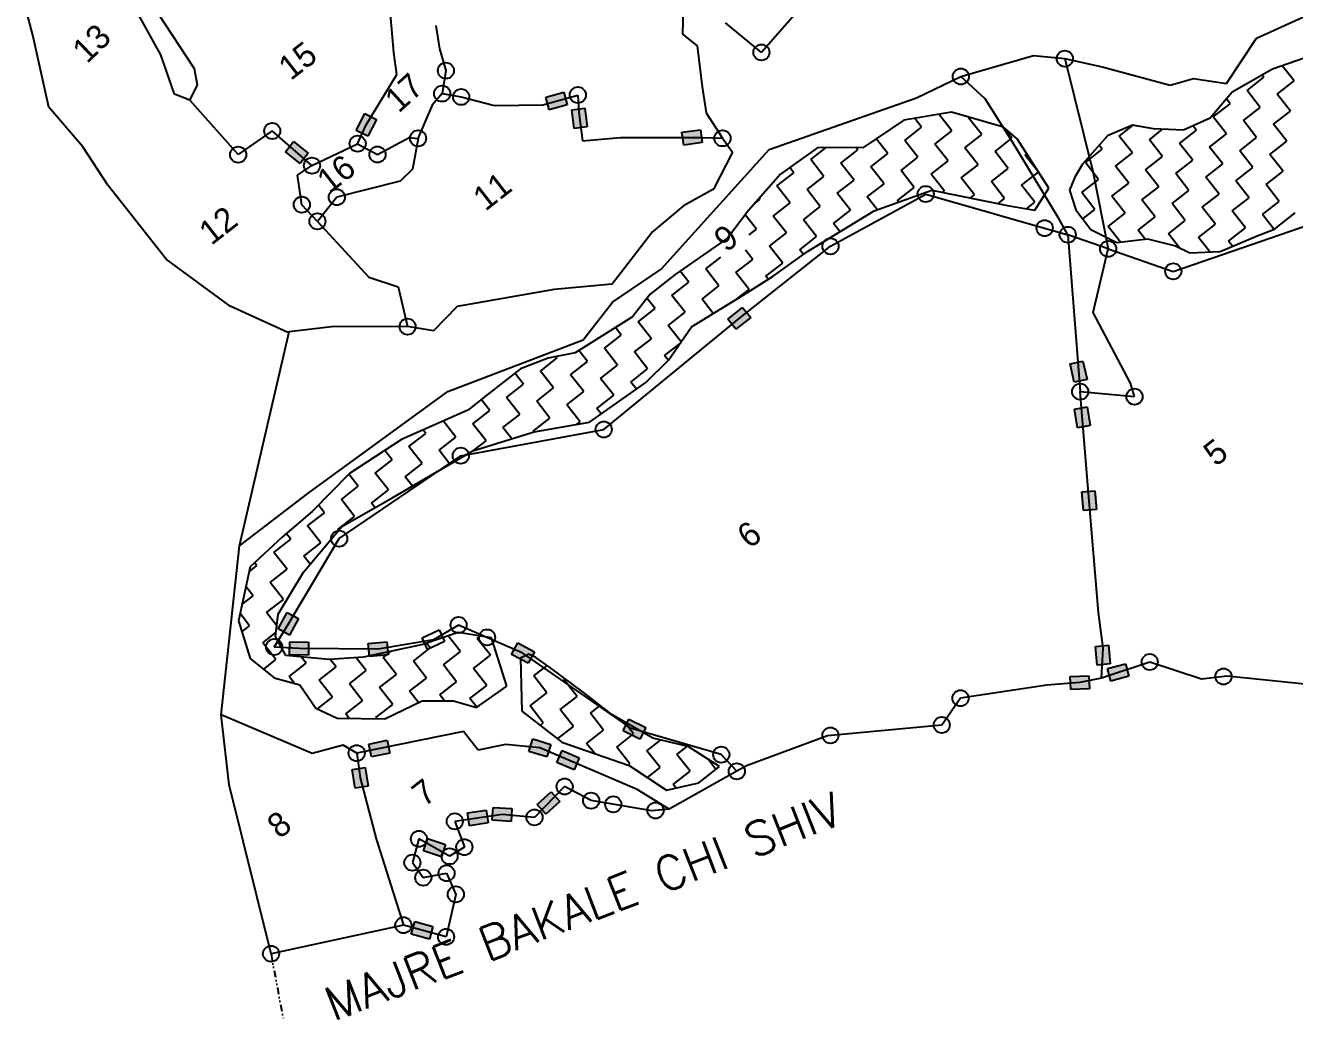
# Model space of a CAD drawing. Header units: metres. Extents: x 320041 to 325945, y 1831556 to 1836950.
# Drawn here: x 323240 to 324177, y 1833005 to 1833740 of the extents above; entities that cross this region are included whole.
import ezdxf

# ---------------------------------------------------------------- set-up
doc = ezdxf.new("R2010")
doc.units = ezdxf.units.M
doc.linetypes.add('DIVIDE', pattern=[1.25, 0.5, -0.25, 0, -0.25, 0, -0.25])
for name, color, linetype in [('OFF', 1, 'Continuous'), ('POLY_HATCH', 12, 'Continuous'), ('POLY_PARCEL', 6, 'Continuous'), ('POLY_WATER', 4, 'Continuous'), ('TEXT_MAPOUT', 7, 'Continuous'), ('TEXT_PARCEL', 7, 'Continuous'), ('V_BOUND_LINE', 7, 'Continuous'), ('V_DIVIDE_LINE', 7, 'DIVIDE')]:
    doc.layers.add(name, color=color, linetype=linetype)
doc.styles.get("Standard").update_dxf_attribs({"font": 'simplex.shx'})
doc.styles.add('TEXT_MAP', font='')
doc.styles.get('TEXT_MAP').set_extended_font_data('Kruti Dev 050')

msp = doc.modelspace()

# ---------------------------------------------------------------- hatches: boundary and pattern name
for points in [[(323640.17, 1833680.94), (323637.7, 1833690.23), (323624.28, 1833686.65), (323626.75, 1833677.37)], [(323499.24, 1833670.13), (323490.68, 1833674.5), (323484.37, 1833662.13), (323492.92, 1833657.76)], [(323653.17, 1833678.61), (323643.64, 1833677.4), (323645.4, 1833663.62), (323654.93, 1833664.84)], [(323443.02, 1833637.73), (323448.97, 1833645.27), (323438.07, 1833653.87), (323432.12, 1833646.33)], [(323739.98, 1833653.07), (323738.74, 1833662.6), (323724.97, 1833660.8), (323726.21, 1833651.27)], [(323775.7, 1833523.81), (323769.74, 1833531.35), (323758.84, 1833522.74), (323764.8, 1833515.2)], [(324021.06, 1833491.76), (324011.69, 1833489.65), (324014.74, 1833476.1), (324024.11, 1833478.2)], [(324024.24, 1833457.84), (324014.76, 1833456.26), (324017.05, 1833442.56), (324026.53, 1833444.14)], [(324029.95, 1833395.99), (324020.37, 1833395.2), (324021.51, 1833381.36), (324031.09, 1833382.15)], [(323441.81, 1833301.52), (323433.41, 1833306.18), (323426.67, 1833294.04), (323435.07, 1833289.37)], [(323449.04, 1833274.66), (323449.13, 1833284.26), (323435.24, 1833284.39), (323435.15, 1833274.78)], [(323507.92, 1833274.91), (323506.95, 1833284.47), (323493.13, 1833283.07), (323494.1, 1833273.51)], [(323611.42, 1833268.63), (323615.92, 1833277.12), (323603.64, 1833283.62), (323599.15, 1833275.12)], [(324039.87, 1833281.9), (324030.3, 1833281.04), (324031.54, 1833267.2), (324041.11, 1833268.06)], [(324055.04, 1833258.95), (324052.52, 1833268.22), (324039.12, 1833264.58), (324041.64, 1833255.31)], [(324025.95, 1833249.72), (324025.56, 1833259.32), (324011.68, 1833258.76), (324012.07, 1833249.16)], [(323693.94, 1833212.46), (323698.21, 1833221.07), (323685.76, 1833227.23), (323681.49, 1833218.62)], [(323509.15, 1833202.26), (323507.23, 1833211.68), (323493.62, 1833208.91), (323495.54, 1833199.49)], [(323625.17, 1833199.39), (323628, 1833208.57), (323614.73, 1833212.66), (323611.9, 1833203.48)], [(323645.35, 1833189.93), (323649.13, 1833198.76), (323636.36, 1833204.23), (323632.58, 1833195.39)], [(323490.86, 1833191.61), (323481.38, 1833190.08), (323483.59, 1833176.37), (323493.07, 1833177.9)], [(323634.77, 1833166.46), (323628.34, 1833173.59), (323618.03, 1833164.29), (323624.46, 1833157.16)], [(323581.7, 1833150.61), (323580.23, 1833160.11), (323566.5, 1833157.98), (323567.97, 1833148.49)], [(323598.7, 1833151.74), (323599.28, 1833161.33), (323585.41, 1833162.16), (323584.84, 1833152.57)], [(323547.27, 1833125.59), (323550.3, 1833134.71), (323537.12, 1833139.09), (323534.09, 1833129.97)], [(323538.42, 1833064.87), (323540.96, 1833074.14), (323527.57, 1833077.81), (323525.03, 1833068.54)]]:
    msp.add_hatch(color=256).paths.add_polyline_path(points)

# ---------------------------------------------------------------- linework, layer by layer
for p, q in [((323624.28, 1833686.65), (323637.7, 1833690.23)), ((323626.75, 1833677.37), (323624.28, 1833686.65)), ((323637.7, 1833690.23), (323640.17, 1833680.94)), ((323484.37, 1833662.13), (323490.68, 1833674.5)), ((323490.68, 1833674.5), (323499.24, 1833670.13)), ((323640.17, 1833680.94), (323626.75, 1833677.37)), ((323643.64, 1833677.4), (323653.17, 1833678.61)), ((323645.4, 1833663.62), (323643.64, 1833677.4)), ((323653.17, 1833678.61), (323654.93, 1833664.84)), ((323499.24, 1833670.13), (323492.92, 1833657.76)), ((323654.93, 1833664.84), (323645.4, 1833663.62)), ((323432.12, 1833646.33), (323438.07, 1833653.87)), ((323438.07, 1833653.87), (323448.97, 1833645.27)), ((323492.92, 1833657.76), (323484.37, 1833662.13)), ((323724.97, 1833660.8), (323738.74, 1833662.6)), ((323726.21, 1833651.27), (323724.97, 1833660.8)), ((323738.74, 1833662.6), (323739.98, 1833653.07)), ((323443.02, 1833637.73), (323432.12, 1833646.33)), ((323448.97, 1833645.27), (323443.02, 1833637.73)), ((323739.98, 1833653.07), (323726.21, 1833651.27)), ((323758.84, 1833522.74), (323769.74, 1833531.35)), ((323764.8, 1833515.2), (323758.84, 1833522.74)), ((323775.7, 1833523.81), (323764.8, 1833515.2)), ((323769.74, 1833531.35), (323775.7, 1833523.81)), ((324011.69, 1833489.65), (324021.06, 1833491.76)), ((324014.74, 1833476.1), (324011.69, 1833489.65)), ((324021.06, 1833491.76), (324024.11, 1833478.2)), ((324024.11, 1833478.2), (324014.74, 1833476.1)), ((324014.76, 1833456.26), (324024.24, 1833457.84)), ((324024.24, 1833457.84), (324026.53, 1833444.14)), ((324017.05, 1833442.56), (324014.76, 1833456.26)), ((324026.53, 1833444.14), (324017.05, 1833442.56)), ((324020.37, 1833395.2), (324029.95, 1833395.99)), ((324021.51, 1833381.36), (324020.37, 1833395.2)), ((324029.95, 1833395.99), (324031.09, 1833382.15)), ((324031.09, 1833382.15), (324021.51, 1833381.36)), ((323426.67, 1833294.04), (323433.41, 1833306.18)), ((323433.41, 1833306.18), (323441.81, 1833301.52)), ((323441.81, 1833301.52), (323435.07, 1833289.37)), ((323435.07, 1833289.37), (323426.67, 1833294.04)), ((323533.02, 1833287.39), (323545.62, 1833293.24)), ((323545.62, 1833293.24), (323549.66, 1833284.52)), ((323435.15, 1833274.78), (323435.24, 1833284.39)), ((323435.24, 1833284.39), (323449.13, 1833284.26)), ((323449.13, 1833284.26), (323449.04, 1833274.66)), ((323493.13, 1833283.07), (323506.95, 1833284.47)), ((323494.1, 1833273.51), (323493.13, 1833283.07)), ((323506.95, 1833284.47), (323507.92, 1833274.91)), ((323537.07, 1833278.67), (323533.02, 1833287.39)), ((323549.66, 1833284.52), (323537.07, 1833278.67)), ((323599.15, 1833275.12), (323603.64, 1833283.62)), ((323603.64, 1833283.62), (323615.92, 1833277.12)), ((324030.3, 1833281.04), (324039.87, 1833281.9)), ((324031.54, 1833267.2), (324030.3, 1833281.04)), ((324039.87, 1833281.9), (324041.11, 1833268.06)), ((323449.04, 1833274.66), (323435.15, 1833274.78)), ((323507.92, 1833274.91), (323494.1, 1833273.51)), ((323611.42, 1833268.63), (323599.15, 1833275.12)), ((323615.92, 1833277.12), (323611.42, 1833268.63)), ((324041.11, 1833268.06), (324031.54, 1833267.2)), ((324039.12, 1833264.58), (324052.52, 1833268.22)), ((324041.64, 1833255.31), (324039.12, 1833264.58)), ((324052.52, 1833268.22), (324055.04, 1833258.95)), ((324011.68, 1833258.76), (324025.56, 1833259.32)), ((324012.07, 1833249.16), (324011.68, 1833258.76)), ((324025.56, 1833259.32), (324025.95, 1833249.72)), ((324055.04, 1833258.95), (324041.64, 1833255.31)), ((324025.95, 1833249.72), (324012.07, 1833249.16)), ((323681.49, 1833218.62), (323685.76, 1833227.23)), ((323685.76, 1833227.23), (323698.21, 1833221.07)), ((323693.94, 1833212.46), (323681.49, 1833218.62)), ((323698.21, 1833221.07), (323693.94, 1833212.46)), ((323493.62, 1833208.91), (323507.23, 1833211.68)), ((323495.54, 1833199.49), (323493.62, 1833208.91)), ((323507.23, 1833211.68), (323509.15, 1833202.26)), ((323611.9, 1833203.48), (323614.73, 1833212.66)), ((323614.73, 1833212.66), (323628, 1833208.57)), ((323628, 1833208.57), (323625.17, 1833199.39)), ((323632.58, 1833195.39), (323636.36, 1833204.23)), ((323636.36, 1833204.23), (323649.13, 1833198.76)), ((323509.15, 1833202.26), (323495.54, 1833199.49)), ((323625.17, 1833199.39), (323611.9, 1833203.48)), ((323645.35, 1833189.93), (323632.58, 1833195.39)), ((323649.13, 1833198.76), (323645.35, 1833189.93)), ((323481.38, 1833190.08), (323490.86, 1833191.61)), ((323483.59, 1833176.37), (323481.38, 1833190.08)), ((323490.86, 1833191.61), (323493.07, 1833177.9)), ((323493.07, 1833177.9), (323483.59, 1833176.37)), ((323618.03, 1833164.29), (323628.34, 1833173.59)), ((323634.77, 1833166.46), (323624.46, 1833157.16)), ((323628.34, 1833173.59), (323634.77, 1833166.46)), ((323566.5, 1833157.98), (323580.23, 1833160.11)), ((323567.97, 1833148.49), (323566.5, 1833157.98)), ((323580.23, 1833160.11), (323581.7, 1833150.61)), ((323584.84, 1833152.57), (323585.41, 1833162.16)), ((323585.41, 1833162.16), (323599.28, 1833161.33)), ((323599.28, 1833161.33), (323598.7, 1833151.74)), ((323624.46, 1833157.16), (323618.03, 1833164.29)), ((323581.7, 1833150.61), (323567.97, 1833148.49)), ((323598.7, 1833151.74), (323584.84, 1833152.57)), ((323534.09, 1833129.97), (323537.12, 1833139.09)), ((323537.12, 1833139.09), (323550.3, 1833134.71)), ((323547.27, 1833125.59), (323534.09, 1833129.97)), ((323550.3, 1833134.71), (323547.27, 1833125.59)), ((323525.03, 1833068.54), (323527.57, 1833077.81)), ((323527.57, 1833077.81), (323540.96, 1833074.14)), ((323540.96, 1833074.14), (323538.42, 1833064.87)), ((323538.42, 1833064.87), (323525.03, 1833068.54))]:
    msp.add_line(p, q)
for centre in [(323783.61, 1833719.69), (324007.71, 1833715.11), (323550.62, 1833706.29), (323930.89, 1833701.91), (323547.8, 1833689.29), (323561.88, 1833686.83), (323648.06, 1833688.23), (323422.35, 1833661.7), (323485.4, 1833652.29), (323530.06, 1833656.23), (323754.85, 1833656.3), (323397.15, 1833644.19), (323500.04, 1833644.31), (323451.68, 1833636.07), (323470.03, 1833612.79), (323904.97, 1833615.08), (323444.19, 1833607.24), (323455.7, 1833594.95), (323992.83, 1833589.91), (324009.84, 1833585.04), (323834.64, 1833576.51), (324039.76, 1833574.59), (324087.83, 1833558.02), (323522.28, 1833517.17), (324019.08, 1833469.17), (324059.18, 1833465.48), (323667.15, 1833441.22), (323561.59, 1833421.85), (323471.77, 1833360.6), (323559.97, 1833296.81), (323580.99, 1833287.67), (323423.78, 1833280.56), (324070.43, 1833269.47), (324124.92, 1833258.79), (323930.68, 1833242.78), (323916.82, 1833222.96), (323834.59, 1833215.27), (323484.69, 1833202.19), (323753.99, 1833201.07), (323765.43, 1833188.76), (323638.28, 1833177.54), (323657.85, 1833167.09), (323674.22, 1833164.36), (323557.13, 1833151.79), (323615.99, 1833154.71), (323705.38, 1833159.86), (323530.68, 1833138.88), (323564.22, 1833132.78), (323553.31, 1833126.04), (323525.84, 1833121.31), (323551.11, 1833113.53), (323533.9, 1833110.25), (323557.93, 1833097.91), (323519.19, 1833075.1), (323550.73, 1833066.51), (323421.45, 1833054.02)]:
    msp.add_circle(centre, 5.95)
at = {"layer": 'OFF'}
msp.add_line((323398.11, 1833355.41), (323434.87, 1833513.29), dxfattribs=at)
at = {"layer": 'POLY_HATCH'}
for p, q in [((324184.45, 1833715.51), (324161.17, 1833707.21)), ((324161.17, 1833707.21), (324131.28, 1833690.44)), ((324131.28, 1833690.44), (324115, 1833671.08)), ((323923.99, 1833675.62), (323888.93, 1833669.67)), ((323962.51, 1833664.44), (323923.99, 1833675.62)), ((323888.93, 1833669.67), (323858.6, 1833649.24)), ((323972.58, 1833655.8), (323962.51, 1833664.44)), ((324057.78, 1833665.98), (324039.18, 1833658.03)), ((324073.21, 1833663.17), (324057.78, 1833665.98)), ((324095.37, 1833662.34), (324073.21, 1833663.17)), ((324115, 1833671.08), (324095.37, 1833662.34)), ((323995.96, 1833619.56), (323972.58, 1833655.8)), ((324039.18, 1833658.03), (324020.84, 1833637.07)), ((323825.24, 1833649.59), (323797.76, 1833629.74)), ((323858.6, 1833649.24), (323825.24, 1833649.59)), ((324020.84, 1833637.07), (324015.04, 1833627.58)), ((323797.76, 1833629.74), (323774.07, 1833602.94)), ((324015.04, 1833627.58), (324011.06, 1833617.86)), ((323866.82, 1833602.8), (323909.5, 1833618.01)), ((323909.5, 1833618.01), (323966.53, 1833606.45)), ((323985.61, 1833603.2), (323995.96, 1833619.56)), ((324011.06, 1833617.86), (324015.78, 1833603.37)), ((323774.07, 1833602.94), (323758.58, 1833582.56)), ((323817.66, 1833572.6), (323866.82, 1833602.8)), ((323966.53, 1833606.45), (323985.61, 1833603.2)), ((324015.78, 1833603.37), (324027.01, 1833589.02)), ((324162.47, 1833589.25), (324177.87, 1833601.3)), ((324027.01, 1833589.02), (324046.22, 1833579.26)), ((324149.81, 1833584.3), (324162.47, 1833589.25)), ((323758.58, 1833582.56), (323720.03, 1833555.7)), ((324046.22, 1833579.26), (324068.83, 1833582.08)), ((324068.83, 1833582.08), (324089.51, 1833576.79)), ((324122.42, 1833572.79), (324149.81, 1833584.3)), ((323792.23, 1833554.35), (323817.66, 1833572.6)), ((324089.51, 1833576.79), (324100.04, 1833571.8)), ((324100.04, 1833571.8), (324122.42, 1833572.79)), ((323720.03, 1833555.7), (323701.56, 1833541.25)), ((323770.1, 1833540.34), (323792.23, 1833554.35)), ((323701.56, 1833541.25), (323688.35, 1833524.31)), ((323732, 1833517.15), (323770.1, 1833540.34)), ((323688.35, 1833524.31), (323646.15, 1833497.9)), ((323715.04, 1833492.31), (323732, 1833517.15)), ((323646.15, 1833497.9), (323626.17, 1833493.83)), ((323605.74, 1833486.11), (323581.12, 1833466.85)), ((323626.17, 1833493.83), (323605.74, 1833486.11)), ((323698.18, 1833475.81), (323715.04, 1833492.31)), ((323656.55, 1833446.55), (323698.18, 1833475.81)), ((323581.12, 1833466.85), (323566.75, 1833455.61)), ((323566.75, 1833455.61), (323517.69, 1833433.74)), ((323570.48, 1833425.47), (323615.79, 1833439.44)), ((323615.79, 1833439.44), (323656.55, 1833446.55)), ((323517.69, 1833433.74), (323479.37, 1833408.72)), ((323511.5, 1833390.9), (323570.48, 1833425.47)), ((323479.37, 1833408.72), (323451.79, 1833380.53)), ((323473.63, 1833369.53), (323511.5, 1833390.9)), ((323451.79, 1833380.53), (323430.02, 1833361.85)), ((323445.38, 1833335.86), (323473.63, 1833369.53)), ((323430.02, 1833361.85), (323405.97, 1833339.72)), ((323405.97, 1833339.72), (323397.38, 1833299.96)), ((323426.72, 1833304.74), (323445.38, 1833335.86)), ((323397.38, 1833299.96), (323406.01, 1833272.01)), ((323424.7, 1833288.29), (323426.72, 1833304.74)), ((323432.28, 1833274.38), (323424.7, 1833288.29)), ((323559.59, 1833291.37), (323533.46, 1833282.49)), ((323584.16, 1833287.46), (323559.59, 1833291.37)), ((323533.46, 1833282.49), (323489.62, 1833272.98)), ((323595.55, 1833251.76), (323584.16, 1833287.46)), ((323406.01, 1833272.01), (323423.75, 1833257.79)), ((323464.38, 1833271.41), (323432.28, 1833274.38)), ((323489.62, 1833272.98), (323464.38, 1833271.41)), ((323611.74, 1833275.29), (323605.81, 1833272.3)), ((323605.81, 1833272.3), (323606.59, 1833233.25)), ((323617, 1833272.79), (323611.74, 1833275.29)), ((323628.1, 1833264.95), (323617, 1833272.79)), ((323651.9, 1833247.22), (323628.1, 1833264.95)), ((323423.75, 1833257.79), (323442.61, 1833252.72)), ((323442.61, 1833252.72), (323454.41, 1833235.52)), ((323573.2, 1833235.92), (323595.55, 1833251.76)), ((323673.07, 1833230.73), (323651.9, 1833247.22)), ((323454.41, 1833235.52), (323470.19, 1833228.03)), ((323505.37, 1833227.47), (323532.98, 1833240.81)), ((323532.98, 1833240.81), (323556.17, 1833240.77)), ((323556.17, 1833240.77), (323573.2, 1833235.92)), ((323606.59, 1833233.25), (323636.22, 1833210.17)), ((323470.19, 1833228.03), (323505.37, 1833227.47)), ((323703.38, 1833213.14), (323673.07, 1833230.73)), ((323729.55, 1833207.17), (323703.38, 1833213.14)), ((323636.22, 1833210.17), (323686.06, 1833192.98)), ((323752.77, 1833192.29), (323729.55, 1833207.17)), ((323686.06, 1833192.98), (323713.52, 1833174.8)), ((323737.38, 1833180.25), (323752.77, 1833192.29)), ((323713.52, 1833174.8), (323737.38, 1833180.25))]:
    msp.add_line(p, q, dxfattribs=at)
at = {"layer": 'POLY_HATCH', "linetype": 'Continuous'}
for p, q in [((324142.29, 1833691.56), (324154.76, 1833701.32)), ((324154.76, 1833701.32), (324153.52, 1833702.91)), ((324177.01, 1833698.61), (324168.29, 1833709.75)), ((324152.05, 1833679.08), (324142.29, 1833691.56)), ((324164.53, 1833688.84), (324177.01, 1833698.61)), ((324129.81, 1833681.8), (324127.02, 1833685.36)), ((324174.29, 1833676.36), (324164.53, 1833688.84)), ((323924.22, 1833661.75), (323914.61, 1833674.03)), ((324117.33, 1833672.03), (324129.81, 1833681.8)), ((324139.57, 1833669.32), (324152.05, 1833679.08)), ((324161.81, 1833666.6), (324174.29, 1833676.36)), ((323889.5, 1833654.71), (323901.97, 1833664.47)), ((323901.97, 1833664.47), (323896.85, 1833671.02)), ((323936.69, 1833671.51), (323937.08, 1833671.82)), ((323946.46, 1833659.04), (323936.69, 1833671.51)), ((323968.7, 1833656.32), (323962.29, 1833664.5)), ((324047.89, 1833657.94), (324058.1, 1833665.92)), ((324104.85, 1833662.27), (324102.36, 1833665.45)), ((324127.09, 1833659.56), (324117.33, 1833672.03)), ((324149.33, 1833656.84), (324139.57, 1833669.32)), ((324171.57, 1833654.12), (324161.81, 1833666.6)), ((323877.02, 1833644.94), (323868.46, 1833655.88)), ((323899.26, 1833642.23), (323889.5, 1833654.71)), ((323911.74, 1833651.99), (323924.22, 1833661.75)), ((323933.98, 1833649.27), (323946.46, 1833659.04)), ((323956.22, 1833646.56), (323968.7, 1833656.32)), ((324057.66, 1833645.46), (324047.89, 1833657.94)), ((324070.14, 1833655.22), (324079.97, 1833662.92)), ((324079.9, 1833642.75), (324070.14, 1833655.22)), ((324092.38, 1833652.51), (324104.85, 1833662.27)), ((324114.62, 1833649.79), (324127.09, 1833659.56)), ((324136.86, 1833647.08), (324149.33, 1833656.84)), ((324159.1, 1833644.36), (324171.57, 1833654.12)), ((323820.06, 1833640.61), (323831.45, 1833649.52)), ((323842.3, 1833637.9), (323854.78, 1833647.66)), ((323854.78, 1833647.66), (323853.5, 1833649.3)), ((323864.54, 1833635.18), (323877.02, 1833644.94)), ((323921.5, 1833639.51), (323911.74, 1833651.99)), ((323943.74, 1833636.8), (323933.98, 1833649.27)), ((323965.98, 1833634.08), (323956.22, 1833646.56)), ((323978.46, 1833643.84), (323979.68, 1833644.8)), ((324022.94, 1833638.41), (324035.42, 1833648.18)), ((324035.42, 1833648.18), (324033.12, 1833651.11)), ((324045.18, 1833635.7), (324057.66, 1833645.46)), ((324102.14, 1833640.03), (324092.38, 1833652.51)), ((324124.38, 1833637.31), (324114.62, 1833649.79)), ((324146.62, 1833634.6), (324136.86, 1833647.08)), ((324168.86, 1833631.88), (324159.1, 1833644.36)), ((323829.82, 1833628.13), (323820.06, 1833640.61)), ((323852.06, 1833625.42), (323842.3, 1833637.9)), ((323874.3, 1833622.7), (323864.54, 1833635.18)), ((323886.78, 1833632.46), (323899.26, 1833642.23)), ((323909.02, 1833629.75), (323921.5, 1833639.51)), ((323931.26, 1833627.03), (323943.74, 1833636.8)), ((323988.22, 1833631.37), (323978.46, 1833643.84)), ((324032.7, 1833625.94), (324022.94, 1833638.41)), ((324054.94, 1833623.22), (324045.18, 1833635.7)), ((324067.42, 1833632.98), (324079.9, 1833642.75)), ((324089.66, 1833630.27), (324102.14, 1833640.03)), ((324111.9, 1833627.55), (324124.38, 1833637.31)), ((323795.1, 1833621.09), (323807.58, 1833630.85)), ((323807.58, 1833630.85), (323804.59, 1833634.67)), ((323817.35, 1833618.37), (323829.82, 1833628.13)), ((323896.54, 1833619.99), (323886.78, 1833632.46)), ((323918.78, 1833617.27), (323909.02, 1833629.75)), ((323941.02, 1833614.56), (323931.26, 1833627.03)), ((323953.5, 1833624.32), (323965.98, 1833634.08)), ((323975.74, 1833621.6), (323988.22, 1833631.37)), ((324020.22, 1833616.17), (324032.7, 1833625.94)), ((324077.18, 1833620.5), (324067.42, 1833632.98)), ((324099.42, 1833617.79), (324089.66, 1833630.27)), ((324121.66, 1833615.07), (324111.9, 1833627.55)), ((324134.14, 1833624.84), (324146.62, 1833634.6)), ((324156.38, 1833622.12), (324168.86, 1833631.88)), ((323804.87, 1833608.61), (323795.1, 1833621.09)), ((323827.11, 1833605.89), (323817.35, 1833618.37)), ((323839.59, 1833615.66), (323852.06, 1833625.42)), ((323861.83, 1833612.94), (323874.3, 1833622.7)), ((323884.07, 1833610.22), (323896.54, 1833619.99)), ((323917.63, 1833616.37), (323918.78, 1833617.27)), ((323963.27, 1833611.84), (323953.5, 1833624.32)), ((323985.51, 1833609.13), (323975.74, 1833621.6)), ((324042.46, 1833613.46), (324054.94, 1833623.22)), ((324064.7, 1833610.74), (324077.18, 1833620.5)), ((324086.95, 1833608.03), (324099.42, 1833617.79)), ((324143.9, 1833612.36), (324134.14, 1833624.84)), ((324166.14, 1833609.64), (324156.38, 1833622.12)), ((323778.91, 1833608.42), (323782.63, 1833611.32)), ((323782.63, 1833611.32), (323782.09, 1833612.01)), ((323792.39, 1833598.85), (323804.87, 1833608.61)), ((323849.35, 1833603.18), (323839.59, 1833615.66)), ((323869.12, 1833603.62), (323861.83, 1833612.94)), ((323884.85, 1833609.22), (323884.07, 1833610.22)), ((323938.04, 1833612.22), (323941.02, 1833614.56)), ((323958.46, 1833608.08), (323963.27, 1833611.84)), ((323979.3, 1833604.27), (323985.51, 1833609.13)), ((324029.99, 1833603.7), (324020.22, 1833616.17)), ((324052.23, 1833600.98), (324042.46, 1833613.46)), ((324074.47, 1833598.26), (324064.7, 1833610.74)), ((324096.71, 1833595.55), (324086.95, 1833608.03)), ((324109.19, 1833605.31), (324121.66, 1833615.07)), ((324131.43, 1833602.6), (324143.9, 1833612.36)), ((324153.67, 1833599.88), (324166.14, 1833609.64)), ((323779.91, 1833589.08), (323771.61, 1833599.7)), ((323802.15, 1833586.37), (323792.39, 1833598.85)), ((323814.63, 1833596.13), (323827.11, 1833605.89)), ((323836.87, 1833593.41), (323849.35, 1833603.18)), ((324021.02, 1833596.68), (324029.99, 1833603.7)), ((324039.75, 1833591.22), (324052.23, 1833600.98)), ((324061.99, 1833588.5), (324074.47, 1833598.26)), ((324118.95, 1833592.83), (324109.19, 1833605.31)), ((324141.19, 1833590.12), (324131.43, 1833602.6)), ((324162.1, 1833589.11), (324153.67, 1833599.88)), ((323774.7, 1833585.01), (323779.91, 1833589.08)), ((323824.39, 1833583.65), (323814.63, 1833596.13)), ((323841.63, 1833587.33), (323836.87, 1833593.41)), ((324048.84, 1833579.59), (324039.75, 1833591.22)), ((324067.17, 1833581.88), (324061.99, 1833588.5)), ((324084.23, 1833585.79), (324096.71, 1833595.55)), ((324106.47, 1833583.07), (324118.95, 1833592.83)), ((324128.71, 1833580.36), (324141.19, 1833590.12)), ((323789.67, 1833576.6), (323802.15, 1833586.37)), ((323811.91, 1833573.89), (323824.39, 1833583.65)), ((324092.31, 1833575.46), (324084.23, 1833585.79)), ((324114.78, 1833572.45), (324106.47, 1833583.07)), ((324131.61, 1833576.65), (324128.71, 1833580.36)), ((323777.2, 1833566.84), (323771.91, 1833573.6)), ((323799.44, 1833564.13), (323789.67, 1833576.6)), ((323814.63, 1833570.42), (323811.91, 1833573.89)), ((323742.48, 1833559.8), (323753.71, 1833568.58)), ((323764.72, 1833557.08), (323777.2, 1833566.84)), ((323786.96, 1833554.36), (323799.44, 1833564.13)), ((323730, 1833550.03), (323723.61, 1833558.2)), ((323752.24, 1833547.32), (323742.48, 1833559.8)), ((323774.48, 1833544.6), (323764.72, 1833557.08)), ((323788.71, 1833552.13), (323786.96, 1833554.36)), ((323717.52, 1833540.27), (323730, 1833550.03)), ((323739.76, 1833537.55), (323752.24, 1833547.32)), ((323765.32, 1833537.43), (323774.48, 1833544.6)), ((323705.04, 1833530.51), (323699.1, 1833538.1)), ((323727.28, 1833527.79), (323717.52, 1833540.27)), ((323748.07, 1833526.93), (323739.76, 1833537.55)), ((323692.57, 1833520.74), (323705.04, 1833530.51)), ((323714.81, 1833518.03), (323727.28, 1833527.79)), ((323680.09, 1833510.98), (323675.81, 1833516.46)), ((323702.33, 1833508.27), (323692.57, 1833520.74)), ((323724.31, 1833505.88), (323714.81, 1833518.03)), ((323667.61, 1833501.22), (323680.09, 1833510.98)), ((323689.85, 1833498.5), (323702.33, 1833508.27)), ((323712.09, 1833495.79), (323723.53, 1833504.74)), ((323632.89, 1833494.17), (323632.2, 1833495.06)), ((323655.13, 1833491.46), (323648.8, 1833499.56)), ((323677.37, 1833488.74), (323667.61, 1833501.22)), ((323699.61, 1833486.03), (323689.85, 1833498.5)), ((323714.91, 1833492.18), (323712.09, 1833495.79)), ((323620.41, 1833484.41), (323632.89, 1833494.17)), ((323642.66, 1833481.69), (323655.13, 1833491.46)), ((323664.9, 1833478.98), (323677.37, 1833488.74)), ((323687.14, 1833476.26), (323699.61, 1833486.03)), ((323607.94, 1833474.65), (323601.54, 1833482.82)), ((323630.18, 1833471.93), (323620.41, 1833484.41)), ((323652.42, 1833469.22), (323642.66, 1833481.69)), ((323674.66, 1833466.5), (323664.9, 1833478.98)), ((323691.28, 1833470.96), (323687.14, 1833476.26)), ((323595.46, 1833464.88), (323607.94, 1833474.65)), ((323617.7, 1833462.17), (323630.18, 1833471.93)), ((323639.94, 1833459.45), (323652.42, 1833469.22)), ((323662.18, 1833456.74), (323674.66, 1833466.5)), ((323582.98, 1833455.12), (323576.58, 1833463.3)), ((323605.22, 1833452.41), (323595.46, 1833464.88)), ((323627.46, 1833449.69), (323617.7, 1833462.17)), ((323649.7, 1833446.98), (323639.94, 1833459.45)), ((323558.03, 1833435.6), (323548.67, 1833447.55)), ((323570.5, 1833445.36), (323582.98, 1833455.12)), ((323592.74, 1833442.64), (323605.22, 1833452.41)), ((323614.98, 1833439.93), (323627.46, 1833449.69)), ((323665.33, 1833452.72), (323662.18, 1833456.74)), ((323523.31, 1833428.55), (323535.79, 1833438.31)), ((323535.79, 1833438.31), (323533.76, 1833440.9)), ((323580.27, 1833432.88), (323570.5, 1833445.36)), ((323599.24, 1833434.34), (323592.74, 1833442.64)), ((323615.45, 1833439.34), (323614.98, 1833439.93)), ((323647.04, 1833444.89), (323649.7, 1833446.98)), ((323545.55, 1833425.83), (323558.03, 1833435.6)), ((323571, 1833425.63), (323580.27, 1833432.88)), ((323510.83, 1833418.79), (323505.4, 1833425.72)), ((323533.07, 1833416.07), (323523.31, 1833428.55)), ((323553.58, 1833415.57), (323545.55, 1833425.83)), ((323498.35, 1833409.02), (323510.83, 1833418.79)), ((323520.59, 1833406.31), (323533.07, 1833416.07)), ((323485.87, 1833399.26), (323478.87, 1833408.21)), ((323508.11, 1833396.55), (323498.35, 1833409.02)), ((323526, 1833399.4), (323520.59, 1833406.31)), ((323473.4, 1833389.5), (323485.87, 1833399.26)), ((323495.64, 1833386.78), (323508.11, 1833396.55)), ((323460.92, 1833379.74), (323456.52, 1833385.36)), ((323483.16, 1833377.02), (323473.4, 1833389.5)), ((323498.26, 1833383.43), (323495.64, 1833386.78)), ((323448.44, 1833369.97), (323460.92, 1833379.74)), ((323470.68, 1833367.26), (323483.16, 1833377.02)), ((323435.96, 1833360.21), (323432.81, 1833364.24)), ((323458.2, 1833357.5), (323448.44, 1833369.97)), ((323471.18, 1833366.62), (323470.68, 1833367.26)), ((323423.48, 1833350.45), (323435.96, 1833360.21)), ((323445.73, 1833347.73), (323458.2, 1833357.5)), ((323433.25, 1833337.97), (323423.48, 1833350.45)), ((323450.37, 1833341.8), (323445.73, 1833347.73)), ((323405.19, 1833336.14), (323411.01, 1833340.69)), ((323411.01, 1833340.69), (323409.34, 1833342.82)), ((323420.77, 1833328.21), (323433.25, 1833337.97)), ((323430.53, 1833315.73), (323420.77, 1833328.21)), ((323399.96, 1833311.93), (323408.29, 1833318.45)), ((323408.29, 1833318.45), (323402.87, 1833325.38)), ((323418.05, 1833305.97), (323430.53, 1833315.73)), ((323405.58, 1833296.21), (323398.52, 1833305.23)), ((323425.68, 1833296.23), (323418.05, 1833305.97)), ((323399.91, 1833291.77), (323405.58, 1833296.21)), ((323415.34, 1833283.73), (323425.08, 1833291.35)), ((323561.26, 1833277.2), (323552.15, 1833288.84)), ((323573.74, 1833286.96), (323576.03, 1833288.76)), ((323425.1, 1833271.25), (323415.34, 1833283.73)), ((323526.54, 1833270.15), (323539.02, 1833279.91)), ((323539.02, 1833279.91), (323536.26, 1833283.44)), ((323583.5, 1833274.48), (323573.74, 1833286.96)), ((323415.92, 1833264.07), (323425.1, 1833271.25)), ((323447.34, 1833268.54), (323443.59, 1833273.33)), ((323469.58, 1833265.82), (323465.17, 1833271.46)), ((323491.82, 1833263.1), (323484.35, 1833272.65)), ((323504.3, 1833272.87), (323510.13, 1833277.43)), ((323514.06, 1833260.39), (323504.3, 1833272.87)), ((323536.3, 1833257.67), (323526.54, 1833270.15)), ((323548.78, 1833267.44), (323561.26, 1833277.2)), ((323571.02, 1833264.72), (323583.5, 1833274.48)), ((323434.86, 1833258.77), (323447.34, 1833268.54)), ((323457.1, 1833256.06), (323469.58, 1833265.82)), ((323479.34, 1833253.34), (323491.82, 1833263.1)), ((323501.58, 1833250.63), (323514.06, 1833260.39)), ((323558.54, 1833254.96), (323548.78, 1833267.44)), ((323580.78, 1833252.24), (323571.02, 1833264.72)), ((323615.5, 1833259.29), (323625.28, 1833266.94)), ((323438.8, 1833253.74), (323434.86, 1833258.77)), ((323466.87, 1833243.58), (323457.1, 1833256.06)), ((323489.11, 1833240.86), (323479.34, 1833253.34)), ((323511.35, 1833238.15), (323501.58, 1833250.63)), ((323523.83, 1833247.91), (323536.3, 1833257.67)), ((323546.07, 1833245.2), (323558.54, 1833254.96)), ((323568.31, 1833242.48), (323580.78, 1833252.24)), ((323625.26, 1833246.81), (323615.5, 1833259.29)), ((323637.74, 1833256.58), (323638.52, 1833257.19)), ((323647.51, 1833244.1), (323637.74, 1833256.58)), ((323455.75, 1833234.88), (323466.87, 1833243.58)), ((323530.37, 1833239.55), (323523.83, 1833247.91)), ((323549.52, 1833240.78), (323546.07, 1833245.2)), ((323573.35, 1833236.03), (323568.31, 1833242.48)), ((323612.79, 1833237.05), (323625.26, 1833246.81)), ((323635.03, 1833234.34), (323647.51, 1833244.1)), ((323476.63, 1833231.1), (323489.11, 1833240.86)), ((323498.87, 1833228.39), (323511.35, 1833238.15)), ((323622.55, 1833224.57), (323612.79, 1833237.05)), ((323644.79, 1833221.86), (323635.03, 1833234.34)), ((323657.27, 1833231.62), (323664.58, 1833237.34)), ((323479.14, 1833227.89), (323476.63, 1833231.1)), ((323499.51, 1833227.56), (323498.87, 1833228.39)), ((323620.14, 1833222.69), (323622.55, 1833224.57)), ((323667.03, 1833219.14), (323657.27, 1833231.62)), ((323689.27, 1833216.43), (323682.24, 1833225.41)), ((323633.03, 1833212.66), (323644.79, 1833221.86)), ((323654.55, 1833209.38), (323667.03, 1833219.14)), ((323676.79, 1833206.66), (323689.27, 1833216.43)), ((323660.48, 1833201.8), (323654.55, 1833209.38)), ((323686.56, 1833194.19), (323676.79, 1833206.66)), ((323699.03, 1833203.95), (323709.11, 1833211.83)), ((323708.8, 1833191.47), (323699.03, 1833203.95)), ((323721.27, 1833201.23), (323729.02, 1833207.29)), ((323731.04, 1833188.76), (323721.27, 1833201.23)), ((323750.05, 1833190.16), (323743.97, 1833197.93)), ((323685.34, 1833193.23), (323686.56, 1833194.19)), ((323699.42, 1833184.14), (323708.8, 1833191.47)), ((323718.56, 1833178.99), (323731.04, 1833188.76)), ((323720.58, 1833176.41), (323718.56, 1833178.99))]:
    msp.add_line(p, q, dxfattribs=at)
at = {"layer": 'POLY_PARCEL'}
for p, q in [((323340.13, 1833718.02), (323316.19, 1833761.34)), ((323365, 1833707.6), (323338.04, 1833748.56)), ((323512.24, 1833719.66), (323509.38, 1833750.99)), ((323543.06, 1833739.69), (323545.88, 1833722.24)), ((323514.45, 1833703.28), (323512.24, 1833719.66)), ((323545.88, 1833722.24), (323550.62, 1833706.29)), ((323350.19, 1833688.79), (323340.13, 1833718.02)), ((324007.71, 1833715.11), (324028.76, 1833630.79)), ((323367.23, 1833695.43), (323365, 1833707.6)), ((323491.8, 1833666.13), (323514.45, 1833703.28)), ((323550.62, 1833706.29), (323547.8, 1833689.29)), ((323948.8, 1833685.49), (323930.89, 1833701.91)), ((323361.43, 1833684.49), (323367.23, 1833695.43)), ((323361.43, 1833684.49), (323350.19, 1833688.79)), ((323397.15, 1833644.19), (323361.43, 1833684.49)), ((323547.8, 1833689.29), (323540.57, 1833680.79)), ((323547.8, 1833689.29), (323561.88, 1833686.83)), ((323561.88, 1833686.83), (323586.4, 1833680.62)), ((323622.14, 1833680.98), (323648.06, 1833688.23)), ((323648.06, 1833688.23), (323648.71, 1833675.26)), ((323968.77, 1833653.84), (323948.8, 1833685.49)), ((323540.57, 1833680.79), (323530.25, 1833657.26)), ((323586.4, 1833680.62), (323622.14, 1833680.98)), ((323648.71, 1833675.26), (323651.6, 1833654.34)), ((323485.4, 1833652.29), (323491.8, 1833666.13)), ((323422.35, 1833661.7), (323397.15, 1833644.19)), ((323451.68, 1833636.07), (323422.35, 1833661.7)), ((323500.04, 1833644.31), (323523.38, 1833656.83)), ((323523.38, 1833656.83), (323530.06, 1833656.23)), ((323530.06, 1833656.23), (323525.86, 1833633.5)), ((323530.25, 1833657.26), (323530.06, 1833656.23)), ((323651.6, 1833654.34), (323679.43, 1833656.9)), ((323679.43, 1833656.9), (323740.17, 1833656.94)), ((323740.17, 1833656.94), (323754.85, 1833656.3)), ((324003.5, 1833596.54), (323968.77, 1833653.84)), ((323451.68, 1833636.07), (323485.4, 1833652.29)), ((323485.4, 1833652.29), (323500.04, 1833644.31)), ((323440.9, 1833628.95), (323451.68, 1833636.07)), ((323444.19, 1833607.24), (323440.9, 1833628.95)), ((323525.86, 1833633.5), (323516.85, 1833624.69)), ((324028.76, 1833630.79), (324039.76, 1833574.59)), ((323516.85, 1833624.69), (323470.03, 1833612.79)), ((323455.7, 1833594.95), (323444.19, 1833607.24)), ((323470.03, 1833612.79), (323455.7, 1833594.95)), ((323834.64, 1833576.51), (323904.97, 1833615.08)), ((323904.97, 1833615.08), (324009.84, 1833585.04)), ((323455.7, 1833594.95), (323493.77, 1833553.63)), ((324009.84, 1833585.04), (324003.5, 1833596.54)), ((324087.83, 1833558.02), (324195.55, 1833595.02)), ((324039.76, 1833574.59), (324009.84, 1833585.04)), ((324009.84, 1833585.04), (324019.08, 1833469.17)), ((323767.27, 1833523.28), (323834.64, 1833576.51)), ((324028.64, 1833527.64), (324039.76, 1833574.59)), ((324039.76, 1833574.59), (324087.83, 1833558.02)), ((323493.77, 1833553.63), (323515.22, 1833546.56)), ((323515.22, 1833546.56), (323522.28, 1833517.17)), ((323667.15, 1833441.22), (323767.27, 1833523.28)), ((324056.22, 1833475.39), (324028.64, 1833527.64)), ((324025.51, 1833391.3), (324019.08, 1833469.17)), ((324019.08, 1833469.17), (324059.18, 1833465.48)), ((324059.18, 1833465.48), (324056.22, 1833475.39)), ((323561.59, 1833421.85), (323667.15, 1833441.22)), ((323471.77, 1833360.6), (323561.59, 1833421.85)), ((324032.64, 1833305.98), (324025.51, 1833391.3)), ((323434.24, 1833297.78), (323471.77, 1833360.6)), ((323423.78, 1833280.56), (323434.24, 1833297.78)), ((324036.01, 1833279.62), (324032.64, 1833305.98)), ((323559.97, 1833296.81), (323541.34, 1833285.95)), ((323607.53, 1833276.12), (323559.97, 1833296.81)), ((323442.14, 1833279.52), (323423.78, 1833280.56)), ((323500.53, 1833278.99), (323442.14, 1833279.52)), ((323541.34, 1833285.95), (323500.53, 1833278.99)), ((324034.7, 1833257.68), (324036.01, 1833279.62)), ((323687.78, 1833220.45), (323607.53, 1833276.12)), ((323451.86, 1833202), (323384.64, 1833230.43)), ((323563.59, 1833218.24), (323484.69, 1833202.19)), ((323574.42, 1833204.4), (323563.59, 1833218.24)), ((323753.99, 1833201.07), (323687.78, 1833220.45)), ((323474.68, 1833208.17), (323451.86, 1833202)), ((323484.69, 1833202.19), (323474.68, 1833208.17)), ((323594.61, 1833208.51), (323574.42, 1833204.4)), ((323619.95, 1833206.03), (323594.61, 1833208.51)), ((323691.92, 1833175.22), (323619.95, 1833206.03)), ((323484.69, 1833202.19), (323487.23, 1833183.99)), ((323765.43, 1833188.76), (323753.99, 1833201.07)), ((323487.23, 1833183.99), (323499.01, 1833139.02)), ((323715.56, 1833160.74), (323691.92, 1833175.22)), ((323499.01, 1833139.02), (323519.19, 1833075.1))]:
    msp.add_line(p, q, dxfattribs=at)
at = {"layer": 'POLY_WATER'}
for p, q in [((323827.21, 1833769.34), (323783.61, 1833719.69)), ((323725.94, 1833752.87), (323725.41, 1833733.2)), ((324149.3, 1833730.14), (324207.06, 1833756.63)), ((323783.61, 1833719.69), (323757.2, 1833741.51)), ((323725.41, 1833733.2), (323736.28, 1833724.67)), ((324127.04, 1833696.82), (324149.3, 1833730.14)), ((323736.28, 1833724.67), (323739.75, 1833694.17)), ((323930.89, 1833701.91), (323984.48, 1833717.31)), ((323984.48, 1833717.31), (324007.71, 1833715.11)), ((324007.71, 1833715.11), (324036.39, 1833708.8)), ((323898.25, 1833686.14), (323930.89, 1833701.91)), ((324036.39, 1833708.8), (324085.54, 1833695.61)), ((323739.75, 1833694.17), (323742.73, 1833675.01)), ((324085.54, 1833695.61), (324102.73, 1833700.41)), ((324102.73, 1833700.41), (324127.04, 1833696.82)), ((323789.25, 1833648.03), (323898.25, 1833686.14)), ((323742.73, 1833675.01), (323754.85, 1833656.3)), ((323754.85, 1833656.3), (323762.25, 1833646.06)), ((323709.5, 1833559.68), (323789.25, 1833648.03)), ((323762.25, 1833646.06), (323748.33, 1833618.7)), ((323748.33, 1833618.7), (323726.14, 1833606.44)), ((323726.14, 1833606.44), (323703.1, 1833587.24)), ((323703.1, 1833587.24), (323673.28, 1833548.61)), ((323673.61, 1833535.23), (323709.5, 1833559.68)), ((323630.53, 1833544.57), (323559.01, 1833532.15)), ((323673.28, 1833548.61), (323630.53, 1833544.57)), ((323559.01, 1833532.15), (323541.39, 1833514.05)), ((323652.03, 1833507.46), (323673.61, 1833535.23)), ((323466.04, 1833517.06), (323434.87, 1833513.29)), ((323522.28, 1833517.17), (323466.04, 1833517.06)), ((323541.39, 1833514.05), (323522.28, 1833517.17)), ((323552.1, 1833469.19), (323652.03, 1833507.46)), ((323448.59, 1833394.06), (323552.1, 1833469.19)), ((323398.11, 1833355.41), (323448.59, 1833394.06))]:
    msp.add_line(p, q, dxfattribs=at)
at = {"layer": 'V_BOUND_LINE'}
for p, q in [((323245.43, 1833732.32), (323240.01, 1833752.79)), ((323257.43, 1833679.36), (323245.43, 1833732.32)), ((323282.44, 1833649.9), (323257.43, 1833679.36)), ((323301, 1833621.67), (323282.44, 1833649.9)), ((323344.07, 1833567.13), (323301, 1833621.67)), ((323391.31, 1833532.32), (323344.07, 1833567.13)), ((323433.42, 1833513.11), (323391.31, 1833532.32)), ((323434.87, 1833513.29), (323433.42, 1833513.11)), ((323384.64, 1833230.43), (323398.11, 1833355.41)), ((324070.43, 1833269.47), (324034.7, 1833257.68)), ((324108.55, 1833256.76), (324070.43, 1833269.47)), ((323994.4, 1833252.51), (323930.68, 1833242.78)), ((324018.82, 1833254.24), (323994.4, 1833252.51)), ((324034.7, 1833257.68), (324018.82, 1833254.24)), ((324127.67, 1833259.14), (324108.55, 1833256.76)), ((324200.04, 1833251.67), (324127.67, 1833259.14)), ((323930.68, 1833242.78), (323916.82, 1833222.96)), ((323390.57, 1833178.68), (323384.64, 1833230.43)), ((323916.82, 1833222.96), (323832.48, 1833215.08)), ((323832.48, 1833215.08), (323772.6, 1833192.78)), ((323765.43, 1833188.76), (323715.56, 1833160.74)), ((323772.6, 1833192.78), (323765.43, 1833188.76)), ((323421.45, 1833054.02), (323390.57, 1833178.68)), ((323638.28, 1833177.54), (323615.99, 1833154.71)), ((323657.85, 1833167.09), (323638.28, 1833177.54)), ((323702.65, 1833159.62), (323657.85, 1833167.09)), ((323592.06, 1833156.95), (323557.13, 1833151.79)), ((323615.99, 1833154.71), (323592.06, 1833156.95)), ((323715.56, 1833160.74), (323702.65, 1833159.62)), ((323557.13, 1833151.79), (323564.22, 1833132.78)), ((323530.68, 1833138.88), (323525.84, 1833121.31)), ((323553.31, 1833126.04), (323530.68, 1833138.88)), ((323564.22, 1833132.78), (323553.31, 1833126.04)), ((323525.84, 1833121.31), (323533.9, 1833110.25)), ((323533.9, 1833110.25), (323551.11, 1833113.53)), ((323551.11, 1833113.53), (323557.93, 1833097.91)), ((323557.93, 1833097.91), (323550.73, 1833066.51)), ((323519.19, 1833075.1), (323421.45, 1833054.02)), ((323550.73, 1833066.51), (323519.19, 1833075.1))]:
    msp.add_line(p, q, dxfattribs=at)
at = {"layer": 'V_DIVIDE_LINE', "ltscale": 10}
msp.add_line((323421.45, 1833054.02), (323430.67, 1833004.65), dxfattribs=at)

# ---------------------------------------------------------------- texts
at = {"layer": 'TEXT_MAPOUT'}
msp.add_text('MAJRE BAKALE CHI SHIV', height=24.9498, rotation=21.26703, dxfattribs=at).set_placement((323467.57, 1833003.81))
at = {"layer": 'TEXT_PARCEL', "style": 'TEXT_MAP'}
for s, height, rotation, p in [('13', 17.964, 44.23987, (323285.5, 1833710.8)), ('15', 17.964, 38.03928, (323435.99, 1833698.43)), ('17', 17.964, 42.48421, (323515.8, 1833674.41)), ('16', 17.964, 38.03928, (323464.46, 1833614.89)), ('11', 17.964, 38.03928, (323579.72, 1833601.91)), ('12', 17.964, 38.03928, (323377.35, 1833576.69)), ('9', 17.96, 38.03928, (323757.68, 1833571.5)), ('5', 17.96, 38.03928, (324119.25, 1833413.28)), ('6', 17.96, 38.03928, (323774.79, 1833352.59)), ('7', 17.96, 37.74579, (323534.56, 1833162.02)), ('8', 17.96, 38.03928, (323427.62, 1833138.39))]:
    msp.add_text(s, height=height, rotation=rotation, dxfattribs=at).set_placement(p)

doc.saveas('drawing.dxf')
